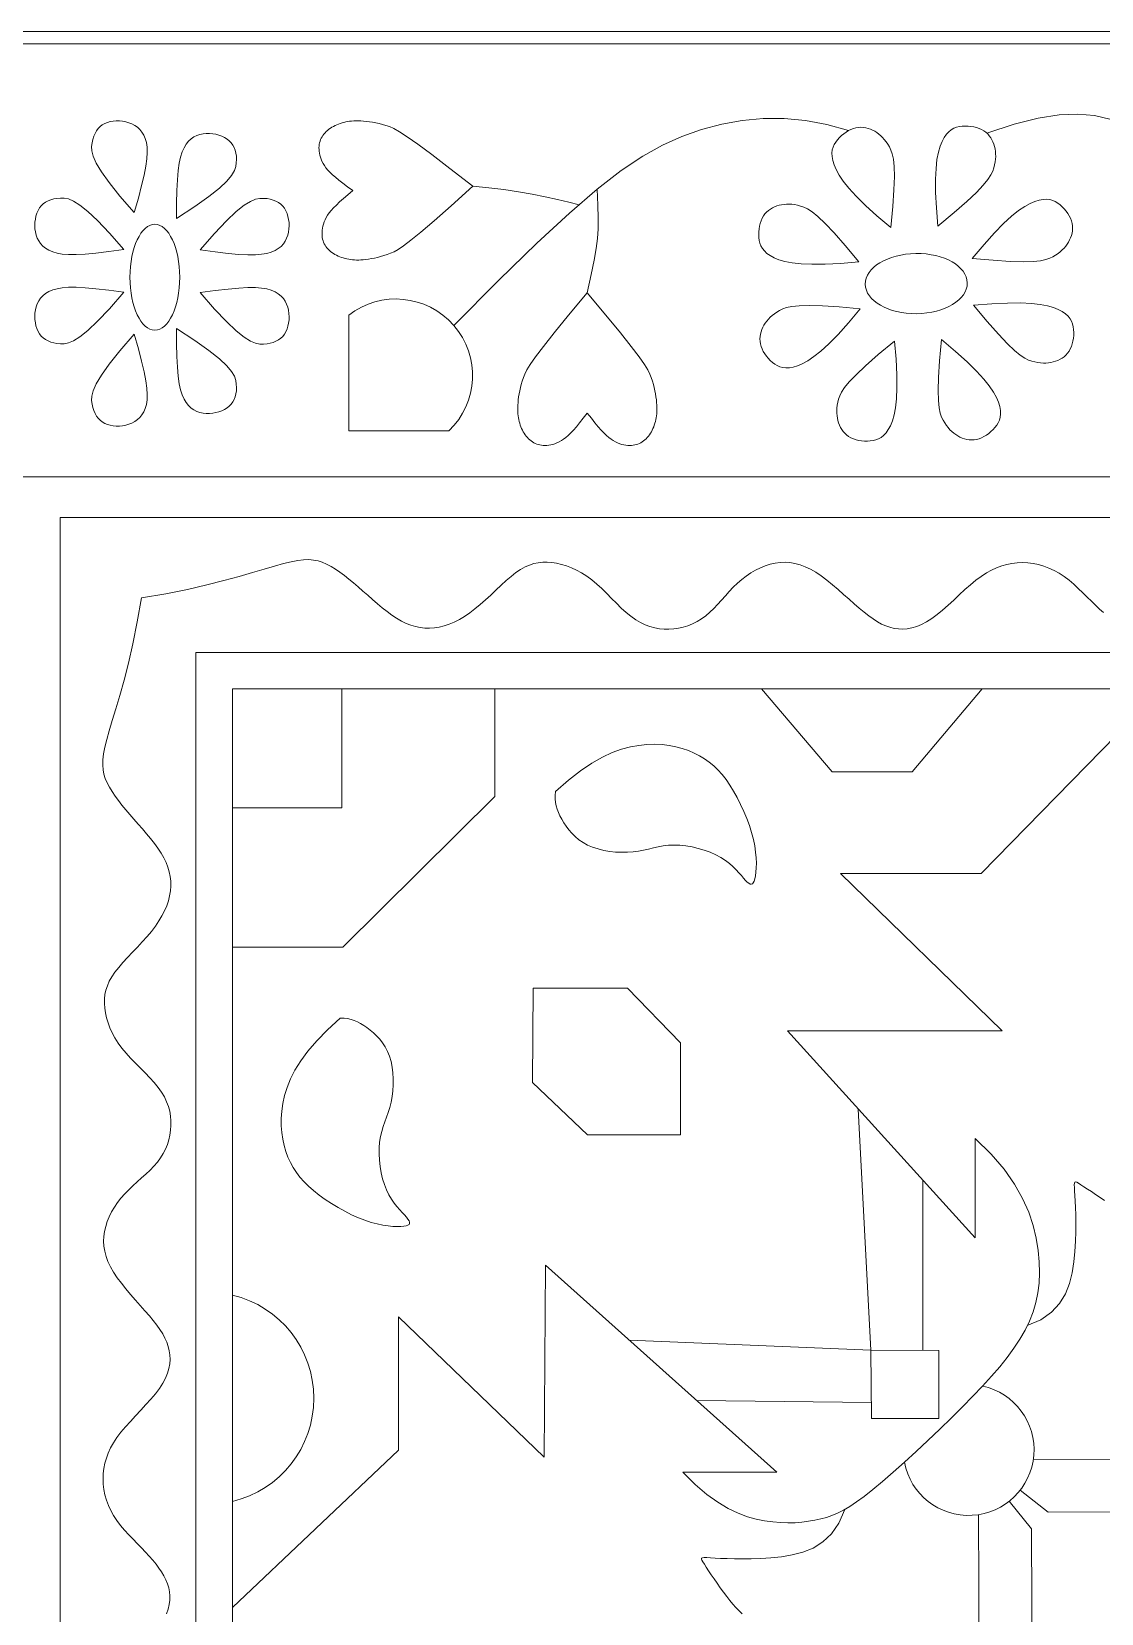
# Model space of a CAD drawing. Header units: inches. Extents: x -813 to 82, y -70 to 268.
# Drawn here: x -123.77 to -111.29, y 182.75 to 201.2 of the extents above; entities that cross this region are included whole.
import ezdxf

# ---------------------------------------------------------------- set-up
doc = ezdxf.new("R2010")
doc.units = ezdxf.units.IN
doc.header["$MEASUREMENT"] = 0
for name, color, linetype, lineweight, true_color in [('Black', 7, 'Continuous', 0, 0x000000), ('Blue', 7, 'Continuous', 0, 0x1081b2), ('Brown', 7, 'Continuous', 0, 0x653e10), ('Grey', 7, 'Continuous', 0, 0x58676a), ('Layak Architect', 1, 'Continuous', 5, 0xff0000), ('Lines', 1, 'Continuous', 5, 0xff0000), ('Mustard', 7, 'Continuous', 0, 0xa79b1b), ('White', 7, 'Continuous', 0, 0xffffff)]:
    doc.layers.add(name, color=color, linetype=linetype, lineweight=lineweight, true_color=true_color)
doc.layers.add('Rugs', color=201, linetype='Continuous')

# ---------------------------------------------------------------- blocks, each defined once
blk = doc.blocks.new('*U114')
at = {"layer": 'Mustard'}
blk.add_lwpolyline([(11.32, -20.49), (4.65, -14.93), (-0.53, -10.37), (-4.43, -6.69), (-7.23, -3.75), (-9.15, -1.41), (-10.37, 0.46), (-11.11, 2), (-11.55, 3.34), (-11.87, 4.59), (-12.1, 5.79), (-12.25, 6.94), (-12.31, 8.04), (-12.3, 9.1), (-12.22, 10.13), (-12.06, 11.12), (-11.84, 12.1), (-11.56, 13.05), (-11.2, 13.98), (-10.78, 14.87), (-10.28, 15.73), (-9.7, 16.53), (-9.04, 17.28), (-8.29, 17.96), (-7.46, 18.56), (-6.53, 19.09), (-5.52, 19.53), (-4.45, 19.89), (-3.33, 20.17), (-2.17, 20.36), (-0.99, 20.47), (0.2, 20.49), (1.38, 20.43), (2.54, 20.27), (3.68, 20), (4.78, 19.58), (5.85, 18.98), (6.87, 18.17), (7.85, 17.12), (8.78, 15.79), (9.65, 14.17), (10.45, 12.2), (11.15, 9.77), (11.72, 6.79), (12.12, 3.14), (12.31, -1.3), (12.27, -6.65), (11.95, -13.01), (11.32, -20.49)], dxfattribs=at)
blk = doc.blocks.new('*U106')
at = {"layer": 'Mustard', "color": 0, "linetype": 'ByBlock', "lineweight": -2, "transparency": 16777216}
blk.add_blockref('*U114', (6003766971.507133, 3337138645.91867), dxfattribs=at)
for p, rotation in [((6003767008.540522, 3337138647.324628), 315.0000000000001), ((6003766946.314736, 3337138618.737947), 45.00000000000002), ((6003767035.721244, 3337138622.132231), 270), ((6003767037.127202, 3337138585.098843), 225), ((6003766947.720695, 3337138581.704559), 90.00000000000001), ((6003766974.901417, 3337138556.512162), 135), ((6003767011.934805, 3337138557.91812), 180)]:
    blk.add_blockref('*U114', p, dxfattribs=dict(at, rotation=rotation))
blk = doc.blocks.new('C3')
at = {"layer": 'Black'}
blk.add_arc((-909.4, 632.02), 26.79, 280.8511, 167.62519, dxfattribs=at)
at = {"layer": 'Blue'}
for points in [[(-1258.25, 293.36), (-1259.93, 303.27), (-1261.7, 312.16), (-1263.49, 320.09), (-1265.26, 327.14), (-1266.97, 333.38), (-1268.57, 338.85), (-1270.02, 343.65), (-1271.25, 347.83), (-1272.25, 351.46), (-1273, 354.6), (-1273.51, 357.35), (-1273.8, 359.75), (-1273.86, 361.89), (-1273.71, 363.83), (-1273.34, 365.64), (-1272.78, 367.41), (-1272.03, 369.17), (-1271.1, 370.96), (-1270, 372.76), (-1268.77, 374.59), (-1267.4, 376.43), (-1265.93, 378.3), (-1264.36, 380.19), (-1262.71, 382.1), (-1261, 384.04), (-1259.26, 386), (-1257.52, 387.97), (-1255.81, 389.95), (-1254.15, 391.94), (-1252.59, 393.92), (-1251.14, 395.89), (-1249.85, 397.84), (-1248.73, 399.78), (-1247.79, 401.7), (-1247.03, 403.62), (-1246.45, 405.53), (-1246.05, 407.45), (-1245.83, 409.37), (-1245.79, 411.32), (-1245.94, 413.29), (-1246.26, 415.28), (-1246.77, 417.3), (-1247.46, 419.35), (-1248.33, 421.42), (-1249.38, 423.51), (-1250.63, 425.62), (-1252.06, 427.75), (-1253.67, 429.89), (-1255.47, 432.05), (-1257.39, 434.2), (-1259.39, 436.35), (-1261.41, 438.48), (-1263.39, 440.59), (-1265.28, 442.66), (-1267.02, 444.68), (-1268.55, 446.65), (-1269.83, 448.55), (-1270.86, 450.4), (-1271.65, 452.22), (-1272.23, 454.02), (-1272.6, 455.82), (-1272.79, 457.63), (-1272.8, 459.47), (-1272.66, 461.36), (-1272.36, 463.3), (-1271.92, 465.3), (-1271.32, 467.34), (-1270.54, 469.4), (-1269.6, 471.49), (-1268.46, 473.58), (-1267.14, 475.67), (-1265.61, 477.75), (-1263.88, 479.81), (-1262, 481.84), (-1260.02, 483.86), (-1258, 485.86), (-1256, 487.85), (-1254.07, 489.83), (-1252.27, 491.79), (-1250.66, 493.75), (-1249.27, 495.71), (-1248.12, 497.66), (-1247.19, 499.61), (-1246.46, 501.55), (-1245.93, 503.5), (-1245.58, 505.45), (-1245.4, 507.4), (-1245.38, 509.35), (-1245.52, 511.31), (-1245.8, 513.26), (-1246.24, 515.2), (-1246.83, 517.12), (-1247.59, 519), (-1248.51, 520.85), (-1249.61, 522.65), (-1250.87, 524.38), (-1252.31, 526.06), (-1253.89, 527.68), (-1255.57, 529.27), (-1257.31, 530.85), (-1259.09, 532.43), (-1260.86, 534.04), (-1262.58, 535.68), (-1264.22, 537.38), (-1265.75, 539.15), (-1267.15, 540.99), (-1268.42, 542.88), (-1269.54, 544.82), (-1270.51, 546.79), (-1271.32, 548.78), (-1271.96, 550.8), (-1272.42, 552.82), (-1272.7, 554.83), (-1272.78, 556.85), (-1272.66, 558.88), (-1272.33, 560.93), (-1271.77, 563.01), (-1270.99, 565.12), (-1269.96, 567.26), (-1268.7, 569.46), (-1267.18, 571.71), (-1265.47, 573.99), (-1263.61, 576.29), (-1261.65, 578.58), (-1259.65, 580.84), (-1257.67, 583.06), (-1255.75, 585.21), (-1253.95, 587.27), (-1252.32, 589.24), (-1250.86, 591.11), (-1249.58, 592.91), (-1248.46, 594.66), (-1247.52, 596.38), (-1246.75, 598.08), (-1246.16, 599.78), (-1245.73, 601.51), (-1245.48, 603.27), (-1245.41, 605.07), (-1245.54, 606.92), (-1245.89, 608.82), (-1246.47, 610.77), (-1247.29, 612.78), (-1248.37, 614.84), (-1249.73, 616.96), (-1251.36, 619.14), (-1253.21, 621.37), (-1255.23, 623.64), (-1257.34, 625.92), (-1259.48, 628.21), (-1261.58, 630.5), (-1263.58, 632.76), (-1265.42, 634.99), (-1267.03, 637.17), (-1268.42, 639.31), (-1269.6, 641.42), (-1270.57, 643.51), (-1271.35, 645.59), (-1271.94, 647.68), (-1272.34, 649.78), (-1272.58, 651.9), (-1272.65, 654.05), (-1272.55, 656.22), (-1272.29, 658.41), (-1271.85, 660.59), (-1271.23, 662.77), (-1270.43, 664.93), (-1269.45, 667.05), (-1268.28, 669.13), (-1266.92, 671.16), (-1265.41, 673.13), (-1263.78, 675.05), (-1262.07, 676.93), (-1260.31, 678.76), (-1258.55, 680.55), (-1256.83, 682.29), (-1255.17, 683.99), (-1253.62, 685.66), (-1252.17, 687.29)], [(-950.27, 591.95), (-950.07, 619.9), (-922.23, 619.9), (-922.23, 592.28), (-950.27, 591.95)], [(-1220.92, 438.05), (-1176.93, 438.05), (-1115.26, 375.8), (-1115.26, 330.6)], [(-1220.92, 438.05), (-1176.93, 438.05), (-1115.26, 375.8), (-1115.26, 330.6)], [(-1220.92, 375.41), (-1172.33, 375.41)], [(-1172.33, 375.41), (-1172.33, 345.81), (-1172.33, 331.95), (-1172.33, 330.8), (-1172.33, 330.65), (-1172.33, 330.6)], [(-1258.25, 293.36), (-1248.34, 291.64), (-1239.46, 289.84), (-1231.53, 288.02), (-1224.49, 286.22), (-1218.26, 284.49), (-1212.79, 282.87), (-1208, 281.41), (-1203.82, 280.15), (-1200.2, 279.15), (-1197.05, 278.38), (-1194.31, 277.86), (-1191.91, 277.57), (-1189.78, 277.5), (-1187.83, 277.64), (-1186.02, 278), (-1184.25, 278.55), (-1182.48, 279.3), (-1180.69, 280.23), (-1178.89, 281.31), (-1177.06, 282.54), (-1175.21, 283.9), (-1173.33, 285.37), (-1171.44, 286.93), (-1169.52, 288.57), (-1167.57, 290.28), (-1165.61, 292.01), (-1163.63, 293.74), (-1161.64, 295.45), (-1159.65, 297.09), (-1157.67, 298.65), (-1155.69, 300.09), (-1153.73, 301.38), (-1151.79, 302.49), (-1149.87, 303.42), (-1147.95, 304.17), (-1146.03, 304.75), (-1144.11, 305.14), (-1142.19, 305.35), (-1140.24, 305.38), (-1138.27, 305.23), (-1136.28, 304.9), (-1134.26, 304.39), (-1132.21, 303.69), (-1130.15, 302.81), (-1128.06, 301.75), (-1125.95, 300.5), (-1123.83, 299.06), (-1121.7, 297.44), (-1119.55, 295.64), (-1117.4, 293.7), (-1115.26, 291.69), (-1113.13, 289.67), (-1111.03, 287.68), (-1108.97, 285.78), (-1106.96, 284.04), (-1105, 282.5), (-1103.1, 281.21), (-1101.25, 280.18), (-1099.43, 279.38), (-1097.63, 278.79), (-1095.84, 278.41), (-1094.03, 278.22), (-1092.18, 278.2), (-1090.3, 278.34), (-1088.35, 278.62), (-1086.36, 279.06), (-1084.32, 279.66), (-1082.25, 280.42), (-1080.16, 281.36), (-1078.06, 282.49), (-1075.97, 283.81), (-1073.88, 285.33), (-1071.82, 287.05), (-1069.77, 288.92), (-1067.75, 290.89), (-1065.74, 292.9), (-1063.75, 294.9), (-1061.76, 296.82), (-1059.79, 298.61), (-1057.83, 300.22), (-1055.87, 301.59), (-1053.91, 302.74), (-1051.96, 303.67), (-1050.01, 304.39), (-1048.06, 304.91), (-1046.11, 305.25), (-1044.16, 305.42), (-1042.21, 305.44), (-1040.25, 305.3), (-1038.3, 305.01), (-1036.36, 304.56), (-1034.45, 303.96), (-1032.56, 303.19), (-1030.72, 302.26), (-1028.93, 301.16), (-1027.2, 299.89), (-1025.53, 298.45), (-1023.91, 296.87), (-1022.32, 295.18), (-1020.75, 293.43), (-1019.17, 291.65), (-1017.58, 289.87), (-1015.94, 288.14), (-1014.25, 286.5), (-1012.48, 284.96), (-1010.65, 283.55), (-1008.76, 282.28), (-1006.83, 281.15), (-1004.86, 280.17), (-1002.87, 279.36), (-1000.86, 278.71), (-998.84, 278.24), (-996.83, 277.95), (-994.81, 277.87), (-992.77, 277.98), (-990.72, 278.31), (-988.65, 278.86), (-986.54, 279.63), (-984.38, 280.65), (-982.18, 281.91), (-979.93, 283.41), (-977.64, 285.12), (-975.34, 286.97), (-973.04, 288.92), (-970.77, 290.91), (-968.55, 292.88), (-966.39, 294.79), (-964.32, 296.58), (-962.35, 298.21), (-960.47, 299.66), (-958.66, 300.94), (-956.91, 302.05), (-955.19, 302.98), (-953.48, 303.74), (-951.78, 304.34), (-950.05, 304.76), (-948.29, 305), (-946.48, 305.06), (-944.64, 304.93), (-942.74, 304.57), (-940.79, 303.99), (-938.79, 303.16), (-936.73, 302.07), (-934.62, 300.7), (-932.44, 299.06), (-930.22, 297.2), (-927.96, 295.18), (-925.68, 293.06), (-923.4, 290.91), (-921.12, 288.8), (-918.86, 286.79), (-916.64, 284.95), (-914.47, 283.33), (-912.34, 281.92), (-910.23, 280.74), (-908.14, 279.76), (-906.06, 278.98), (-903.98, 278.38), (-901.88, 277.97), (-899.76, 277.72), (-897.61, 277.65), (-895.44, 277.73), (-893.25, 277.99), (-891.06, 278.42), (-888.88, 279.03), (-886.73, 279.82), (-884.6, 280.8), (-882.52, 281.96), (-880.48, 283.31), (-878.5, 284.82), (-876.57, 286.44), (-874.69, 288.15), (-872.85, 289.89), (-871.06, 291.64), (-869.31, 293.36), (-867.6, 295.01), (-865.93, 296.56), (-864.29, 298), (-862.68, 299.32), (-861.08, 300.52), (-859.48, 301.59), (-857.89, 302.53), (-856.29, 303.33), (-854.67, 303.99), (-853.03, 304.5), (-851.35, 304.84), (-849.64, 305.01), (-847.89, 304.99), (-846.09, 304.76), (-844.23, 304.32), (-842.31, 303.63)]]:
    blk.add_lwpolyline(points, dxfattribs=at)
blk.add_arc((-930.57, 320.5), 43.44, 13.44707, 166.55293, dxfattribs=at)
at = {"layer": 'Brown'}
for points in [[(-1448.49, 639.46), (-1452.16, 650.68), (-1454.6, 660.48), (-1455.92, 669.07), (-1456.23, 676.69), (-1455.63, 683.55), (-1454.24, 689.9), (-1452.15, 695.95), (-1449.49, 701.93), (-1446.25, 708.11), (-1442.01, 714.89), (-1436.25, 722.72), (-1428.45, 732.05), (-1418.08, 743.32), (-1404.62, 756.98), (-1387.55, 773.48), (-1366.34, 793.27)], [(-1449.49, 582.84), (-1452.02, 574.02), (-1453.66, 565.23), (-1454.45, 556.51), (-1454.42, 547.86), (-1453.62, 539.33), (-1452.1, 530.94), (-1449.89, 522.7), (-1447.04, 514.65), (-1443.53, 506.73), (-1439.02, 498.59), (-1433.15, 489.8), (-1425.52, 479.94), (-1415.76, 468.58), (-1403.46, 455.29), (-1388.26, 439.63), (-1369.76, 421.2)], [(-1383.03, 475.91), (-1390.55, 477.52), (-1396.44, 478.71), (-1401.2, 479.55), (-1405.34, 480.07), (-1409.34, 480.32), (-1413.7, 480.35), (-1418.93, 480.21), (-1425.52, 479.94)], [(-1426.69, 429.04), (-1426.1, 435.56), (-1425.33, 441.78), (-1424.43, 447.71), (-1423.43, 453.33), (-1422.36, 458.65), (-1421.26, 463.64), (-1420.18, 468.3), (-1419.14, 472.63)]]:
    blk.add_lwpolyline(points, dxfattribs=at)
at = {"layer": 'Grey'}
blk.add_lwpolyline([(-1373.93, 378.21), (-1326.62, 378.21), (-1326.62, 419.26)], dxfattribs=at)
blk.add_arc((-1349.21, 397.51), 31.36, 43.90708, 217.98615, dxfattribs=at)
at = {"layer": 'Layak Architect'}
blk.add_lwpolyline([(-1490.01, 4485.9), (1490.01, 4485.9), (1490.01, 14.18), (-1490.01, 14.18)], close=True, dxfattribs=at)
for points in [[(14.09, 69.18), (-1485.01, 69.18), (-1485.01, 2250.04)], [(12.97, 243.35), (-1307.83, 243.35), (-1307.83, 2250.04)], [(12.86, 260.04), (-1291.09, 260.04), (-1291.09, 2250.04)], [(12.5, 315.6), (-1235.92, 315.6), (-1235.92, 2250.04)], [(12.4, 330.6), (-1220.92, 330.6), (-1220.92, 2250.04)], [(-960.32, 656.04), (-962.72, 661.59), (-965.76, 665.95), (-969.33, 669.26), (-973.3, 671.69), (-977.55, 673.38), (-981.94, 674.48), (-986.37, 675.15), (-990.7, 675.54), (-994.82, 675.77), (-998.7, 675.89), (-1002.31, 675.92), (-1005.62, 675.88), (-1008.61, 675.79), (-1011.25, 675.66), (-1013.52, 675.53), (-1015.4, 675.41), (-1016.86, 675.32), (-1017.94, 675.29), (-1018.66, 675.35), (-1019.05, 675.53), (-1019.14, 675.86), (-1018.97, 676.36), (-1018.56, 677.08), (-1017.94, 678.04), (-1017.15, 679.26), (-1016.21, 680.69), (-1015.15, 682.3), (-1013.99, 684.03), (-1012.76, 685.84), (-1011.49, 687.68)], [(-1220.92, 711.16), (-1145.33, 637.11), (-1145.33, 579.58), (-1080.96, 645.81), (-1080.96, 557.82), (-996.25, 634.69), (-1036.91, 634.69)], [(-1036.91, 634.69), (-1030.54, 641.22), (-1024.32, 646.55), (-1018.26, 650.82), (-1012.4, 654.15), (-1006.73, 656.66), (-1001.28, 658.47), (-996.08, 659.71), (-991.12, 660.51), (-986.43, 660.96), (-981.98, 661.1), (-977.74, 660.91), (-973.67, 660.4), (-969.74, 659.56), (-965.92, 658.41), (-962.17, 656.94), (-958.47, 655.14), (-954.78, 653.03), (-951.07, 650.6), (-947.32, 647.85), (-943.5, 644.8), (-939.6, 641.43), (-935.57, 637.76), (-931.4, 633.79), (-927.05, 629.52), (-922.54, 624.97), (-917.92, 620.22), (-913.29, 615.37), (-908.74, 610.5), (-904.36, 605.72), (-900.25, 601.11), (-896.5, 596.78), (-893.2, 592.82), (-890.42, 589.3), (-888.12, 586.16), (-886.24, 583.34), (-884.73, 580.77), (-883.53, 578.36), (-882.58, 576.06), (-881.82, 573.78), (-881.2, 571.45), (-880.65, 569.02), (-880.2, 566.46), (-879.86, 563.78), (-879.64, 560.97), (-879.57, 558.04), (-879.65, 554.98), (-879.92, 551.8), (-880.38, 548.48), (-881.07, 545.03), (-882.07, 541.43), (-883.49, 537.64), (-885.42, 533.64), (-887.97, 529.4), (-891.23, 524.9), (-895.31, 520.1), (-900.31, 514.99)], [(-1220.92, 637.51), (-1187.05, 608.88), (-1187.05, 576.12), (-1220.92, 547.16)], [(-885.01, 581.28), (-879.45, 578.93), (-875.07, 575.92), (-871.73, 572.37), (-869.27, 568.42), (-867.55, 564.19), (-866.41, 559.8), (-865.71, 555.38), (-865.29, 551.05), (-865.03, 546.93), (-864.88, 543.06), (-864.82, 539.45), (-864.84, 536.14), (-864.91, 533.15), (-865.01, 530.5), (-865.13, 528.23), (-865.24, 526.35), (-865.32, 524.89), (-865.34, 523.81), (-865.28, 523.09), (-865.09, 522.7), (-864.76, 522.61), (-864.26, 522.79), (-863.54, 523.21), (-862.59, 523.83), (-861.38, 524.63), (-859.95, 525.58), (-858.35, 526.65), (-856.63, 527.82), (-854.83, 529.07), (-853, 530.36), (-851.19, 531.66), (-849.45, 532.97), (-847.82, 534.24), (-846.29, 535.5), (-844.88, 536.77), (-843.56, 538.05), (-842.33, 539.37)], [(-950.17, 613.3), (-1019.82, 613.3)], [(-1048.95, 586.87), (-950.27, 591.95)], [(-954.33, 493.22), (-950.27, 591.95)], [(-928.87, 592.28), (-929.61, 520.78)], [(-900.31, 514.99), (-900.28, 553.55), (-985.07, 458.8), (-906.5, 458.29), (-963.94, 398.62), (-909.27, 398.62), (-844.86, 330.6)], [(-1178.92, 462.84), (-1183.56, 468.19), (-1187.4, 473.15), (-1190.52, 477.78), (-1192.98, 482.09), (-1194.87, 486.14), (-1196.26, 489.95), (-1197.23, 493.56), (-1197.85, 497), (-1198.19, 500.31), (-1198.29, 503.48), (-1198.15, 506.52), (-1197.8, 509.42), (-1197.26, 512.18), (-1196.55, 514.8), (-1195.69, 517.28), (-1194.7, 519.62), (-1193.59, 521.81), (-1192.35, 523.87), (-1190.98, 525.81), (-1189.46, 527.65), (-1187.77, 529.4), (-1185.91, 531.08), (-1183.85, 532.7), (-1181.59, 534.26), (-1179.11, 535.79), (-1176.47, 537.27), (-1173.69, 538.68), (-1170.82, 539.99), (-1167.91, 541.19), (-1164.99, 542.25), (-1162.12, 543.16), (-1159.33, 543.9), (-1156.66, 544.45), (-1154.14, 544.82), (-1151.79, 545.04), (-1149.62, 545.12), (-1147.66, 545.09), (-1145.92, 544.96), (-1144.43, 544.76), (-1143.2, 544.5), (-1142.26, 544.21), (-1141.58, 543.87), (-1141.16, 543.49), (-1141, 543.05), (-1141.07, 542.56), (-1141.36, 542), (-1141.87, 541.37), (-1142.57, 540.67), (-1143.46, 539.88), (-1144.51, 538.99), (-1145.67, 537.99), (-1146.91, 536.84), (-1148.2, 535.55), (-1149.49, 534.08), (-1150.75, 532.42), (-1151.96, 530.55), (-1153.06, 528.46), (-1154.06, 526.19), (-1154.93, 523.79), (-1155.67, 521.3), (-1156.25, 518.77), (-1156.69, 516.24), (-1156.95, 513.77), (-1157.02, 511.39), (-1156.92, 509.15), (-1156.66, 507.02), (-1156.29, 504.96), (-1155.85, 502.95), (-1155.39, 500.94), (-1154.94, 498.91), (-1154.54, 496.82), (-1154.24, 494.63), (-1154.08, 492.33), (-1154.05, 489.94), (-1154.17, 487.5), (-1154.44, 485.06), (-1154.86, 482.65), (-1155.42, 480.31), (-1156.14, 478.09), (-1157.02, 476.02), (-1158.05, 474.14), (-1159.21, 472.44), (-1160.49, 470.91), (-1161.84, 469.55), (-1163.25, 468.33), (-1164.7, 467.25), (-1166.15, 466.29), (-1167.59, 465.45), (-1168.98, 464.7), (-1170.35, 464.07), (-1171.71, 463.55), (-1173.08, 463.14), (-1174.46, 462.87), (-1175.89, 462.72), (-1177.37, 462.71), (-1178.92, 462.84)], [(-1098.4, 453.74), (-1098.4, 492.32), (-1076.11, 514.09), (-1038.47, 514.09), (-1038.47, 476), (-1059.77, 453.49), (-1098.4, 453.74)], [(-1086.2, 374.73), (-1081.43, 369.5), (-1076.94, 365.11), (-1072.71, 361.48), (-1068.7, 358.54), (-1064.9, 356.19), (-1061.28, 354.37), (-1057.8, 352.99), (-1054.45, 351.98), (-1051.21, 351.26), (-1048.07, 350.8), (-1045.04, 350.59), (-1042.12, 350.6), (-1039.31, 350.81), (-1036.62, 351.22), (-1034.06, 351.79), (-1031.63, 352.5), (-1029.32, 353.35), (-1027.13, 354.34), (-1025.04, 355.48), (-1023.04, 356.78), (-1021.11, 358.25), (-1019.23, 359.91), (-1017.38, 361.77), (-1015.57, 363.84), (-1013.76, 366.11), (-1011.99, 368.57), (-1010.27, 371.17), (-1008.64, 373.87), (-1007.11, 376.62), (-1005.71, 379.4), (-1004.48, 382.15), (-1003.43, 384.83), (-1002.57, 387.42), (-1001.91, 389.88), (-1001.42, 392.19), (-1001.09, 394.33), (-1000.9, 396.29), (-1000.82, 398.03), (-1000.85, 399.53), (-1000.96, 400.78), (-1001.15, 401.75), (-1001.4, 402.46), (-1001.74, 402.92), (-1002.15, 403.14), (-1002.65, 403.13), (-1003.24, 402.9), (-1003.92, 402.47), (-1004.7, 401.85), (-1005.59, 401.05), (-1006.59, 400.12), (-1007.72, 399.08), (-1009, 397.98), (-1010.43, 396.85), (-1012.04, 395.74), (-1013.84, 394.67), (-1015.84, 393.69), (-1018.04, 392.84), (-1020.4, 392.11), (-1022.89, 391.52), (-1025.45, 391.08), (-1028.03, 390.79), (-1030.59, 390.65), (-1033.08, 390.68), (-1035.45, 390.87), (-1037.67, 391.24), (-1039.75, 391.74), (-1041.75, 392.34), (-1043.7, 393.01), (-1045.64, 393.7), (-1047.61, 394.39), (-1049.64, 395.02), (-1051.77, 395.57), (-1054.04, 396), (-1056.41, 396.3), (-1058.85, 396.46), (-1061.31, 396.48), (-1063.75, 396.34), (-1066.14, 396.05), (-1068.43, 395.59), (-1070.58, 394.96), (-1072.57, 394.15), (-1074.39, 393.19), (-1076.05, 392.11), (-1077.57, 390.92), (-1078.94, 389.65), (-1080.18, 388.34), (-1081.3, 387.01), (-1082.31, 385.68), (-1083.2, 384.38), (-1083.99, 383.09), (-1084.67, 381.8), (-1085.23, 380.5), (-1085.66, 379.15), (-1085.97, 377.75), (-1086.15, 376.29), (-1086.2, 374.73)]]:
    blk.add_lwpolyline(points, dxfattribs=at)
at = {"layer": 'Lines', "extrusion": (0, 0, -1)}
blk.add_ellipse((-1389.46, 298.83), major_axis=(21.69, 0), ratio=0.469709, dxfattribs=at)
at = {"layer": 'Mustard', "extrusion": (0, 0, -1)}
blk.add_ellipse((-1386.87, 610.58), major_axis=(-0.26, 20.88), ratio=0.589821, dxfattribs=at)
at = {"layer": 'White'}
for points in [[(-905.54, 658.53), (-905.77, 746.86), (-884.14, 758.38), (-883.94, 664.55), (-892.89, 653.11)], [(-882.93, 636.08), (-794.6, 636.5), (-783.24, 658.22), (-877.06, 657.73), (-888.44, 648.69)], [(-1400.66, 317.41), (-1407.42, 323.29), (-1412.57, 328.16), (-1416.33, 332.13), (-1418.91, 335.36), (-1420.53, 337.96), (-1421.4, 340.08), (-1421.74, 341.83), (-1421.76, 343.36), (-1421.64, 344.77), (-1421.4, 346.09), (-1421.06, 347.31), (-1420.61, 348.42), (-1420.05, 349.44), (-1419.38, 350.35), (-1418.59, 351.17), (-1417.69, 351.87), (-1416.68, 352.47), (-1415.58, 352.96), (-1414.39, 353.35), (-1413.15, 353.62), (-1411.86, 353.78), (-1410.55, 353.82), (-1409.23, 353.75), (-1407.92, 353.56), (-1406.64, 353.25), (-1405.4, 352.8), (-1404.22, 352.21), (-1403.12, 351.45), (-1402.1, 350.52), (-1401.18, 349.39), (-1400.39, 348.06), (-1399.72, 346.51), (-1399.21, 344.7), (-1398.85, 342.57), (-1398.66, 340), (-1398.66, 336.92), (-1398.84, 333.21), (-1399.23, 328.79), (-1399.83, 323.55), (-1400.66, 317.41)], [(-1383.21, 317.41), (-1376.46, 323.29), (-1371.31, 328.16), (-1367.55, 332.13), (-1364.97, 335.36), (-1363.35, 337.96), (-1362.47, 340.08), (-1362.13, 341.83), (-1362.12, 343.36), (-1362.24, 344.77), (-1362.47, 346.09), (-1362.81, 347.31), (-1363.27, 348.42), (-1363.83, 349.44), (-1364.5, 350.35), (-1365.28, 351.17), (-1366.18, 351.87), (-1367.19, 352.47), (-1368.3, 352.96), (-1369.48, 353.35), (-1370.73, 353.62), (-1372.01, 353.78), (-1373.33, 353.82), (-1374.65, 353.75), (-1375.96, 353.56), (-1377.24, 353.25), (-1378.48, 352.8), (-1379.65, 352.21), (-1380.76, 351.45), (-1381.78, 350.52), (-1382.69, 349.39), (-1383.49, 348.06), (-1384.15, 346.51), (-1384.67, 344.7), (-1385.03, 342.57), (-1385.21, 340), (-1385.22, 336.92), (-1385.03, 333.21), (-1384.64, 328.79), (-1384.04, 323.55), (-1383.21, 317.41)], [(-1413.51, 307.71), (-1418.4, 315.21), (-1422.51, 320.98), (-1425.93, 325.25), (-1428.77, 328.25), (-1431.12, 330.22), (-1433.1, 331.38), (-1434.79, 331.95), (-1436.3, 332.18), (-1437.72, 332.25), (-1439.05, 332.2), (-1440.3, 332.03), (-1441.47, 331.74), (-1442.56, 331.32), (-1443.56, 330.78), (-1444.47, 330.12), (-1445.29, 329.33), (-1446.02, 328.41), (-1446.66, 327.38), (-1447.21, 326.26), (-1447.65, 325.07), (-1447.98, 323.81), (-1448.21, 322.52), (-1448.32, 321.2), (-1448.31, 319.88), (-1448.18, 318.57), (-1447.91, 317.28), (-1447.48, 316.03), (-1446.89, 314.83), (-1446.1, 313.69), (-1445.11, 312.63), (-1443.9, 311.66), (-1442.45, 310.79), (-1440.74, 310.03), (-1438.67, 309.38), (-1436.16, 308.84), (-1433.1, 308.41), (-1429.41, 308.08), (-1424.97, 307.86), (-1419.71, 307.73), (-1413.51, 307.71)], [(-1368.53, 307.71), (-1363.63, 315.21), (-1359.53, 320.98), (-1356.11, 325.25), (-1353.27, 328.25), (-1350.91, 330.22), (-1348.94, 331.38), (-1347.25, 331.95), (-1345.73, 332.18), (-1344.32, 332.25), (-1342.98, 332.2), (-1341.73, 332.03), (-1340.56, 331.74), (-1339.48, 331.32), (-1338.48, 330.78), (-1337.57, 330.12), (-1336.74, 329.33), (-1336.01, 328.41), (-1335.37, 327.38), (-1334.83, 326.26), (-1334.39, 325.07), (-1334.05, 323.81), (-1333.83, 322.52), (-1333.72, 321.2), (-1333.73, 319.88), (-1333.86, 318.57), (-1334.13, 317.28), (-1334.55, 316.03), (-1335.15, 314.83), (-1335.93, 313.69), (-1336.92, 312.63), (-1338.13, 311.66), (-1339.58, 310.79), (-1341.3, 310.03), (-1343.36, 309.38), (-1345.88, 308.84), (-1348.93, 308.41), (-1352.63, 308.08), (-1357.06, 307.86), (-1362.33, 307.73), (-1368.53, 307.71)], [(-1415.91, 290.43), (-1422.67, 284.55), (-1428.2, 280.12), (-1432.65, 276.94), (-1436.21, 274.83), (-1439.01, 273.58), (-1441.22, 273.01), (-1443.01, 272.91), (-1444.52, 273.11), (-1445.91, 273.42), (-1447.18, 273.84), (-1448.33, 274.34), (-1449.38, 274.94), (-1450.31, 275.64), (-1451.12, 276.43), (-1451.82, 277.32), (-1452.39, 278.31), (-1452.85, 279.39), (-1453.18, 280.55), (-1453.4, 281.78), (-1453.5, 283.05), (-1453.47, 284.35), (-1453.34, 285.65), (-1453.08, 286.95), (-1452.72, 288.22), (-1452.23, 289.45), (-1451.62, 290.61), (-1450.87, 291.7), (-1449.97, 292.69), (-1448.9, 293.57), (-1447.66, 294.32), (-1446.23, 294.92), (-1444.6, 295.37), (-1442.74, 295.63), (-1440.58, 295.69), (-1438.01, 295.52), (-1434.96, 295.1), (-1431.31, 294.4), (-1426.98, 293.41), (-1421.88, 292.09), (-1415.91, 290.43)], [(-1366.12, 290.43), (-1359.37, 284.55), (-1353.84, 280.12), (-1349.38, 276.94), (-1345.83, 274.83), (-1343.03, 273.58), (-1340.81, 273.01), (-1339.03, 272.91), (-1337.51, 273.11), (-1336.13, 273.42), (-1334.86, 273.84), (-1333.7, 274.34), (-1332.66, 274.94), (-1331.73, 275.64), (-1330.91, 276.43), (-1330.22, 277.32), (-1329.64, 278.31), (-1329.19, 279.39), (-1328.85, 280.55), (-1328.64, 281.78), (-1328.54, 283.05), (-1328.56, 284.35), (-1328.7, 285.65), (-1328.95, 286.95), (-1329.32, 288.22), (-1329.8, 289.45), (-1330.42, 290.61), (-1331.17, 291.7), (-1332.07, 292.69), (-1333.13, 293.57), (-1334.37, 294.32), (-1335.8, 294.92), (-1337.43, 295.37), (-1339.29, 295.63), (-1341.46, 295.69), (-1344.02, 295.52), (-1347.08, 295.1), (-1350.72, 294.4), (-1355.05, 293.41), (-1360.15, 292.09), (-1366.12, 290.43)], [(-1400.79, 286.1), (-1407.54, 280.22), (-1412.69, 275.36), (-1416.45, 271.38), (-1419.03, 268.15), (-1420.66, 265.55), (-1421.53, 263.44), (-1421.87, 261.68), (-1421.88, 260.15), (-1421.76, 258.74), (-1421.53, 257.42), (-1421.19, 256.21), (-1420.74, 255.09), (-1420.17, 254.07), (-1419.5, 253.16), (-1418.72, 252.35), (-1417.82, 251.64), (-1416.81, 251.04), (-1415.7, 250.55), (-1414.52, 250.17), (-1413.27, 249.9), (-1411.99, 249.74), (-1410.67, 249.69), (-1409.35, 249.76), (-1408.04, 249.95), (-1406.76, 250.26), (-1405.53, 250.71), (-1404.35, 251.3), (-1403.24, 252.06), (-1402.22, 252.99), (-1401.31, 254.12), (-1400.51, 255.45), (-1399.85, 257.01), (-1399.33, 258.81), (-1398.98, 260.95), (-1398.79, 263.51), (-1398.78, 266.6), (-1398.97, 270.3), (-1399.36, 274.72), (-1399.96, 279.96), (-1400.79, 286.1)], [(-1383.34, 286.1), (-1376.58, 280.22), (-1371.43, 275.36), (-1367.67, 271.38), (-1365.09, 268.15), (-1363.47, 265.55), (-1362.6, 263.44), (-1362.26, 261.68), (-1362.24, 260.15), (-1362.36, 258.74), (-1362.6, 257.42), (-1362.94, 256.21), (-1363.39, 255.09), (-1363.95, 254.07), (-1364.62, 253.16), (-1365.41, 252.35), (-1366.31, 251.64), (-1367.32, 251.04), (-1368.42, 250.55), (-1369.61, 250.17), (-1370.85, 249.9), (-1372.14, 249.74), (-1373.45, 249.69), (-1374.77, 249.76), (-1376.08, 249.95), (-1377.36, 250.26), (-1378.6, 250.71), (-1379.78, 251.3), (-1380.88, 252.06), (-1381.9, 252.99), (-1382.82, 254.12), (-1383.61, 255.45), (-1384.28, 257.01), (-1384.79, 258.81), (-1385.15, 260.95), (-1385.34, 263.51), (-1385.34, 266.6), (-1385.16, 270.3), (-1384.77, 274.72), (-1384.17, 279.96), (-1383.34, 286.1)]]:
    blk.add_lwpolyline(points, dxfattribs=at)
for points in [[(-1331.73, 477.56), (-1329.89, 479.04), (-1328.29, 480.37), (-1326.92, 481.58), (-1325.75, 482.69), (-1324.75, 483.71), (-1323.91, 484.68), (-1323.2, 485.62), (-1322.59, 486.53), (-1322.08, 487.44), (-1321.66, 488.33), (-1321.33, 489.2), (-1321.06, 490.05), (-1320.87, 490.89), (-1320.73, 491.69), (-1320.65, 492.47), (-1320.62, 493.23), (-1320.63, 493.95), (-1320.69, 494.65), (-1320.8, 495.33), (-1320.95, 495.98), (-1321.16, 496.61), (-1321.41, 497.22), (-1321.7, 497.81), (-1322.05, 498.38), (-1322.44, 498.93), (-1322.88, 499.46), (-1323.35, 499.97), (-1323.87, 500.45), (-1324.41, 500.91), (-1324.99, 501.34), (-1325.6, 501.75), (-1326.23, 502.12), (-1326.89, 502.47), (-1327.57, 502.79), (-1328.26, 503.08), (-1328.98, 503.34), (-1329.71, 503.57), (-1330.45, 503.78), (-1331.2, 503.96), (-1331.96, 504.11), (-1332.73, 504.23), (-1333.53, 504.32), (-1334.37, 504.38), (-1335.24, 504.41), (-1336.16, 504.4), (-1337.13, 504.36), (-1338.17, 504.29), (-1339.28, 504.17), (-1340.45, 504.02), (-1341.68, 503.83), (-1342.95, 503.59), (-1344.27, 503.3), (-1345.61, 502.95), (-1346.98, 502.55), (-1348.37, 502.09), (-1349.81, 501.53), (-1351.54, 500.67), (-1353.81, 499.27), (-1356.92, 497.1), (-1361.12, 493.92), (-1366.69, 489.48), (-1373.9, 483.55), (-1383.03, 475.91), (-1373.9, 468.26), (-1366.69, 462.33), (-1361.12, 457.9), (-1356.92, 454.71), (-1353.81, 452.54), (-1351.54, 451.14), (-1349.81, 450.28), (-1348.37, 449.72), (-1346.98, 449.26), (-1345.61, 448.86), (-1344.27, 448.52), (-1342.95, 448.23), (-1341.68, 447.98), (-1340.45, 447.79), (-1339.28, 447.64), (-1338.17, 447.53), (-1337.13, 447.45), (-1336.16, 447.41), (-1335.24, 447.41), (-1334.37, 447.43), (-1333.53, 447.49), (-1332.73, 447.58), (-1331.96, 447.71), (-1331.2, 447.86), (-1330.45, 448.03), (-1329.71, 448.24), (-1328.98, 448.47), (-1328.26, 448.73), (-1327.57, 449.02), (-1326.89, 449.34), (-1326.23, 449.69), (-1325.6, 450.07), (-1324.99, 450.47), (-1324.41, 450.9), (-1323.87, 451.36), (-1323.35, 451.84), (-1322.88, 452.35), (-1322.44, 452.88), (-1322.05, 453.43), (-1321.7, 454), (-1321.41, 454.59), (-1321.16, 455.2), (-1320.95, 455.83), (-1320.8, 456.48), (-1320.69, 457.16), (-1320.63, 457.86), (-1320.62, 458.58), (-1320.65, 459.34), (-1320.73, 460.12), (-1320.87, 460.93), (-1321.06, 461.76), (-1321.33, 462.61), (-1321.66, 463.48), (-1322.08, 464.37), (-1322.59, 465.28), (-1323.2, 466.2), (-1323.91, 467.13), (-1324.75, 468.1), (-1325.75, 469.12), (-1326.92, 470.23), (-1328.29, 471.44), (-1329.89, 472.77), (-1331.73, 474.25), (-1333.85, 475.91)], [(-1423.21, 377.83), (-1421.67, 376.04), (-1420.28, 374.5), (-1419.02, 373.17), (-1417.88, 372.04), (-1416.82, 371.08), (-1415.82, 370.27), (-1414.86, 369.59), (-1413.92, 369.02), (-1413, 368.54), (-1412.09, 368.16), (-1411.21, 367.85), (-1410.35, 367.62), (-1409.51, 367.45), (-1408.7, 367.35), (-1407.92, 367.29), (-1407.16, 367.29), (-1406.44, 367.33), (-1405.74, 367.41), (-1405.07, 367.54), (-1404.42, 367.72), (-1403.8, 367.94), (-1403.2, 368.21), (-1402.62, 368.53), (-1402.06, 368.9), (-1401.52, 369.31), (-1401.01, 369.77), (-1400.52, 370.26), (-1400.06, 370.79), (-1399.62, 371.35), (-1399.21, 371.94), (-1398.83, 372.57), (-1398.47, 373.21), (-1398.15, 373.88), (-1397.86, 374.57), (-1397.59, 375.28), (-1397.35, 376), (-1397.15, 376.74), (-1396.97, 377.48), (-1396.82, 378.24), (-1396.69, 379), (-1396.6, 379.78), (-1396.54, 380.59), (-1396.51, 381.42), (-1396.51, 382.29), (-1396.55, 383.21), (-1396.62, 384.18), (-1396.73, 385.22), (-1396.89, 386.32), (-1397.08, 387.49), (-1397.32, 388.71), (-1397.6, 389.97), (-1397.94, 391.28), (-1398.33, 392.61), (-1398.78, 393.97), (-1399.29, 395.34), (-1399.9, 396.76), (-1400.82, 398.45), (-1402.3, 400.67), (-1404.58, 403.7), (-1407.91, 407.78), (-1412.55, 413.19), (-1418.72, 420.19), (-1426.69, 429.04), (-1434.01, 419.65), (-1439.68, 412.23), (-1443.91, 406.5), (-1446.95, 402.19), (-1449.01, 399.01), (-1450.32, 396.69), (-1451.12, 394.93), (-1451.63, 393.47), (-1452.04, 392.07), (-1452.39, 390.69), (-1452.69, 389.33), (-1452.93, 388), (-1453.12, 386.72), (-1453.28, 385.49), (-1453.39, 384.31), (-1453.46, 383.2), (-1453.5, 382.16), (-1453.5, 381.18), (-1453.47, 380.26), (-1453.41, 379.39), (-1453.33, 378.57), (-1453.21, 377.77), (-1453.06, 377), (-1452.88, 376.24), (-1452.68, 375.5), (-1452.44, 374.77), (-1452.18, 374.05), (-1451.9, 373.34), (-1451.58, 372.66), (-1451.24, 371.99), (-1450.87, 371.35), (-1450.47, 370.73), (-1450.05, 370.13), (-1449.59, 369.57), (-1449.12, 369.04), (-1448.62, 368.55), (-1448.09, 368.09), (-1447.55, 367.67), (-1446.99, 367.3), (-1446.4, 366.97), (-1445.8, 366.7), (-1445.19, 366.47), (-1444.55, 366.29), (-1443.89, 366.16), (-1443.21, 366.08), (-1442.51, 366.04), (-1441.78, 366.05), (-1441.03, 366.11), (-1440.25, 366.22), (-1439.45, 366.39), (-1438.63, 366.61), (-1437.79, 366.9), (-1436.93, 367.27), (-1436.05, 367.72), (-1435.16, 368.26), (-1434.27, 368.9), (-1433.36, 369.65), (-1432.42, 370.53), (-1431.43, 371.55), (-1430.37, 372.76), (-1429.21, 374.18), (-1427.94, 375.82), (-1426.52, 377.72), (-1424.94, 379.89)]]:
    blk.add_lwpolyline(points, close=True, dxfattribs=at)
at = {"layer": 'Mustard', "xscale": -1, "rotation": 180}
blk.add_blockref('*U106', (-6003768378.59, 3337139212.5), dxfattribs=at)

msp = doc.modelspace()

# ---------------------------------------------------------------- block references
at = {"layer": 'Rugs', "xscale": 0.0285, "yscale": 0.0285, "zscale": 0.0285, "rotation": 270}
msp.add_blockref('C3', (-130.84923, 158.73611), dxfattribs=at)

doc.saveas('drawing.dxf')
